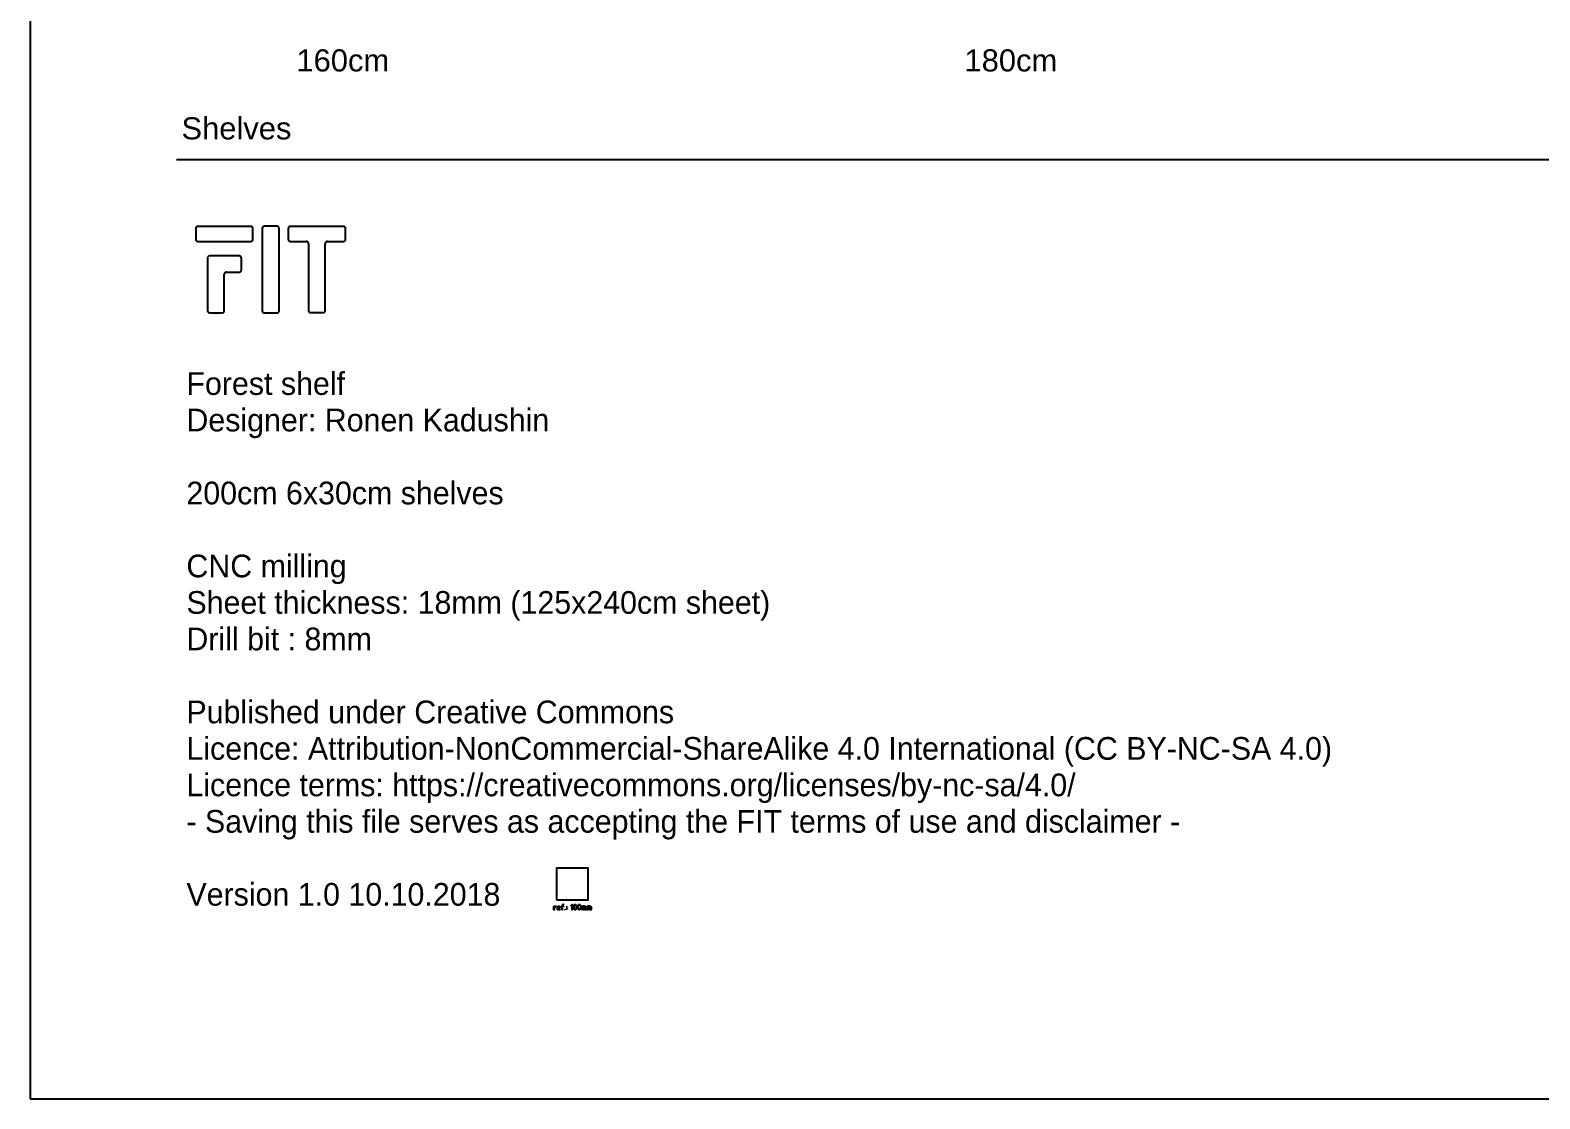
# Model space of a CAD drawing. Header units: millimetres. Extents: x -8049 to 6579, y -3942 to 2675.
# Drawn here: x -8049 to -3274, y -3942 to -562 of the extents above; entities that cross this region are included whole.
import ezdxf

# ---------------------------------------------------------------- set-up
doc = ezdxf.new("R2010")
doc.units = ezdxf.units.MM
doc.header["$MEASUREMENT"] = 0
doc.layers.add('Layer 02', color=1, linetype='Continuous', true_color=0xff0000)

msp = doc.modelspace()

# ---------------------------------------------------------------- linework, layer by layer
at = {"layer": 'Layer 02'}
for p, q in [((-7525.8, -1189.2, -11.6), (-7525.8, -1223.2, -11.6)), ((-7351.7, -1182.4, -11.6), (-7518.9, -1182.4, -11.6)), ((-7344.8, -1223.2, -11.6), (-7344.8, -1189.2, -11.6)), ((-7315.4, -1189.1, -11.6), (-7315.4, -1449.3, -11.6)), ((-7268.8, -1182.2, -11.6), (-7308.5, -1182.2, -11.6)), ((-7261.9, -1449.3, -11.6), (-7261.9, -1189.1, -11.6)), ((-7232.9, -1189.2, -11.6), (-7232.9, -1223.2, -11.6)), ((-7058.8, -1182.4, -11.6), (-7226, -1182.4, -11.6)), ((-7051.9, -1223.2, -11.6), (-7051.9, -1189.2, -11.6)), ((-7518.9, -1230, -11.6), (-7351.7, -1230, -11.6)), ((-7226, -1230, -11.6), (-7175.9, -1230, -11.6)), ((-7169, -1236.9, -11.6), (-7169, -1448.5, -11.6)), ((-7115.8, -1448.5, -11.6), (-7115.8, -1236.9, -11.6)), ((-7109, -1230, -11.6), (-7058.8, -1230, -11.6)), ((-7488.4, -1282.9, -11.6), (-7488.4, -1448.8, -11.6)), ((-7435.3, -1276.1, -11.6), (-7481.6, -1276.1, -11.6)), ((-7388.2, -1276.1, -11.6), (-7435.3, -1276.1, -11.6)), ((-7381.4, -1320.4, -11.6), (-7381.4, -1282.9, -11.6)), ((-7435.3, -1448.8, -11.6), (-7435.3, -1334.1, -11.6)), ((-7428.4, -1327.3, -11.6), (-7388.2, -1327.3, -11.6)), ((-7481.6, -1455.7, -11.6), (-7442.2, -1455.7, -11.6)), ((-7308.5, -1456.2, -11.6), (-7268.8, -1456.2, -11.6)), ((-7162.1, -1455.4, -11.6), (-7122.7, -1455.4, -11.6))]:
    msp.add_line(p, q, dxfattribs=at)
for points in [[(-8049.4, -3941.5), (3986.7, -3941.5), (3986.7, 2674.8), (-8049.4, 2674.8)], [(-6384.7, -3312.4), (-6284.7, -3312.4), (-6284.7, -3212.4), (-6384.7, -3212.4)]]:
    msp.add_lwpolyline(points, close=True, dxfattribs=at)
msp.add_lwpolyline([(-7586.1, -971.4), (-1417.9, -971.4)], dxfattribs=at)
for points, weights in [([(-7518.9, -1182.4, -11.6), (-7525.8, -1182.4, -11.6), (-7525.8, -1189.2, -11.6)], [1, 0.707106781187, 1]), ([(-7344.8, -1189.2, -11.6), (-7344.8, -1182.4, -11.6), (-7351.7, -1182.4, -11.6)], [1, 0.707106781187, 1]), ([(-7308.5, -1182.2, -11.6), (-7315.4, -1182.2, -11.6), (-7315.4, -1189.1, -11.6)], [1, 0.707106781187, 1]), ([(-7261.9, -1189.1, -11.6), (-7261.9, -1182.2, -11.6), (-7268.8, -1182.2, -11.6)], [1, 0.707106781187, 1]), ([(-7226, -1182.4, -11.6), (-7232.9, -1182.4, -11.6), (-7232.9, -1189.2, -11.6)], [1, 0.707106781187, 1]), ([(-7051.9, -1189.2, -11.6), (-7051.9, -1182.4, -11.6), (-7058.8, -1182.4, -11.6)], [1, 0.707106781187, 1]), ([(-7525.8, -1223.2, -11.6), (-7525.8, -1230, -11.6), (-7518.9, -1230, -11.6)], [1, 0.707106781187, 1]), ([(-7351.7, -1230, -11.6), (-7344.8, -1230, -11.6), (-7344.8, -1223.2, -11.6)], [1, 0.707106781187, 1]), ([(-7232.9, -1223.2, -11.6), (-7232.9, -1230, -11.6), (-7226, -1230, -11.6)], [1, 0.707106781187, 1]), ([(-7169, -1236.9, -11.6), (-7169, -1230, -11.6), (-7175.9, -1230, -11.6)], [1, 0.707106781187, 1]), ([(-7109, -1230, -11.6), (-7115.8, -1230, -11.6), (-7115.8, -1236.9, -11.6)], [1, 0.707106781187, 1]), ([(-7058.8, -1230, -11.6), (-7051.9, -1230, -11.6), (-7051.9, -1223.2, -11.6)], [1, 0.707106781186, 1]), ([(-7481.6, -1276.1, -11.6), (-7488.4, -1276.1, -11.6), (-7488.4, -1282.9, -11.6)], [1, 0.707106781186, 1]), ([(-7381.4, -1282.9, -11.6), (-7381.4, -1276.1, -11.6), (-7388.2, -1276.1, -11.6)], [1, 0.707106781187, 1]), ([(-7428.4, -1327.3, -11.6), (-7435.3, -1327.3, -11.6), (-7435.3, -1334.1, -11.6)], [1, 0.707106781186, 1]), ([(-7388.2, -1327.3, -11.6), (-7381.4, -1327.3, -11.6), (-7381.4, -1320.4, -11.6)], [1, 0.707106781186, 1]), ([(-7488.4, -1448.8, -11.6), (-7488.4, -1455.7, -11.6), (-7481.6, -1455.7, -11.6)], [1, 0.707106781186, 1]), ([(-7442.2, -1455.7, -11.6), (-7435.3, -1455.7, -11.6), (-7435.3, -1448.8, -11.6)], [1, 0.707106781186, 1]), ([(-7315.4, -1449.3, -11.6), (-7315.4, -1456.2, -11.6), (-7308.5, -1456.2, -11.6)], [1, 0.707106781187, 1]), ([(-7268.8, -1456.2, -11.6), (-7261.9, -1456.2, -11.6), (-7261.9, -1449.3, -11.6)], [1, 0.707106781187, 1]), ([(-7169, -1448.5, -11.6), (-7169, -1455.4, -11.6), (-7162.1, -1455.4, -11.6)], [1, 0.707106781187, 1]), ([(-7122.7, -1455.4, -11.6), (-7115.8, -1455.4, -11.6), (-7115.8, -1448.5, -11.6)], [1, 0.707106781186, 1])]:
    msp.add_rational_spline(points, weights, degree=2, dxfattribs=at)
for points, knots in [([(-6386.5, -3334.5, -11.6), (-6386.5, -3333.5, -11.6), (-6386.5, -3332.5, -11.6), (-6389.5, -3332.5, -11.6), (-6392.5, -3332.5, -11.6), (-6392.5, -3338.1, -11.6), (-6392.5, -3343.8, -11.6), (-6392.3, -3343.8, -11.6), (-6392.1, -3343.8, -11.6), (-6392.1, -3338.3, -11.6), (-6392.1, -3332.9, -11.6), (-6389.5, -3332.9, -11.6), (-6386.9, -3332.9, -11.6), (-6386.9, -3333.7, -11.6), (-6386.9, -3334.5, -11.6), (-6386.7, -3334.5, -11.6), (-6386.5, -3334.5, -11.6)], [-8, -8, -8, -7, -7, -6, -6, -5, -5, -4, -4, -3, -3, -2, -2, -1, -1, 0, 0, 0]), ([(-6373.5, -3338.3, -11.6), (-6373.5, -3337.3, -11.6), (-6373.5, -3336.3, -11.6), (-6373.5, -3334.7, -11.6), (-6374.7, -3333.6, -11.6), (-6375.8, -3332.5, -11.6), (-6377.4, -3332.5, -11.6), (-6379.1, -3332.5, -11.6), (-6380.2, -3333.6, -11.6), (-6381.3, -3334.7, -11.6), (-6381.3, -3336.3, -11.6), (-6381.3, -3338.2, -11.6), (-6381.3, -3340, -11.6), (-6381.3, -3342.2, -11.6), (-6380.4, -3343.1, -11.6), (-6379.6, -3343.8, -11.6), (-6377.7, -3343.8, -11.6), (-6375.7, -3343.8, -11.6), (-6373.7, -3343.8, -11.6), (-6373.7, -3343.6, -11.6), (-6373.7, -3343.4, -11.6), (-6375.7, -3343.4, -11.6), (-6377.7, -3343.4, -11.6), (-6379.4, -3343.4, -11.6), (-6380.1, -3342.8, -11.6), (-6381, -3342.1, -11.6), (-6381, -3340, -11.6), (-6381, -3339.2, -11.6), (-6381, -3338.3, -11.6), (-6377.3, -3338.3, -11.6), (-6373.5, -3338.3, -11.6)], [-15, -15, -15, -14, -14, -13, -13, -12, -12, -11, -11, -10, -10, -9, -9, -8, -8, -7, -7, -6, -6, -5, -5, -4, -4, -3, -3, -2, -2, -1, -1, 0, 0, 0]), ([(-6373.9, -3338, -11.6), (-6373.9, -3337.2, -11.6), (-6373.9, -3336.4, -11.6), (-6373.9, -3334.9, -11.6), (-6375, -3333.9, -11.6), (-6376, -3332.8, -11.6), (-6377.4, -3332.8, -11.6), (-6378.9, -3332.8, -11.6), (-6379.9, -3333.9, -11.6), (-6381, -3334.9, -11.6), (-6381, -3336.4, -11.6), (-6381, -3337.2, -11.6), (-6381, -3338, -11.6), (-6377.4, -3338, -11.6), (-6373.9, -3338, -11.6)], [0, 0, 0, 1, 1, 2, 2, 3, 3, 4, 4, 5, 5, 6, 6, 7, 7, 7]), ([(-6362.6, -3332.9, -11.6), (-6362.6, -3332.7, -11.6), (-6362.6, -3332.5, -11.6), (-6364.3, -3332.5, -11.6), (-6366.1, -3332.5, -11.6), (-6366.1, -3331.9, -11.6), (-6366.1, -3331.3, -11.6), (-6366.1, -3329.8, -11.6), (-6365.5, -3328.8, -11.6), (-6364.6, -3327.3, -11.6), (-6362.6, -3327.3, -11.6), (-6362.6, -3327.1, -11.6), (-6362.6, -3326.9, -11.6), (-6364.8, -3326.9, -11.6), (-6365.8, -3328.6, -11.6), (-6366.4, -3329.6, -11.6), (-6366.4, -3331.3, -11.6), (-6366.4, -3331.9, -11.6), (-6366.4, -3332.5, -11.6), (-6367.3, -3332.5, -11.6), (-6368.1, -3332.5, -11.6), (-6368.1, -3332.7, -11.6), (-6368.1, -3332.9, -11.6), (-6367.3, -3332.9, -11.6), (-6366.4, -3332.9, -11.6), (-6366.4, -3338.3, -11.6), (-6366.4, -3343.8, -11.6), (-6366.3, -3343.8, -11.6), (-6366.1, -3343.8, -11.6), (-6366.1, -3338.3, -11.6), (-6366.1, -3332.9, -11.6), (-6364.3, -3332.9, -11.6), (-6362.6, -3332.9, -11.6)], [-16, -16, -16, -15, -15, -14, -14, -13, -13, -12, -12, -11, -11, -10, -10, -9, -9, -8, -8, -7, -7, -6, -6, -5, -5, -4, -4, -3, -3, -2, -2, -1, -1, 0, 0, 0]), ([(-6351.2, -3335.5, -11.6), (-6351.2, -3335, -11.6), (-6351.2, -3334.6, -11.6), (-6351.4, -3334.6, -11.6), (-6351.6, -3334.6, -11.6), (-6351.6, -3335, -11.6), (-6351.6, -3335.5, -11.6), (-6351.4, -3335.5, -11.6), (-6351.2, -3335.5, -11.6)], [-4, -4, -4, -3, -3, -2, -2, -1, -1, 0, 0, 0]), ([(-6351.2, -3341.9, -11.6), (-6351.2, -3341.4, -11.6), (-6351.2, -3341, -11.6), (-6351.4, -3341, -11.6), (-6351.6, -3341, -11.6), (-6351.6, -3341.4, -11.6), (-6351.6, -3341.9, -11.6), (-6351.4, -3341.9, -11.6), (-6351.2, -3341.9, -11.6)], [-4, -4, -4, -3, -3, -2, -2, -1, -1, 0, 0, 0]), ([(-6334.5, -3343.8, -11.6), (-6334.5, -3335.4, -11.6), (-6334.5, -3327.1, -11.6), (-6334.7, -3327.1, -11.6), (-6334.9, -3327.1, -11.6), (-6336.7, -3328.9, -11.6), (-6338.5, -3330.7, -11.6), (-6338.4, -3330.8, -11.6), (-6338.3, -3330.9, -11.6), (-6336.6, -3329.2, -11.6), (-6334.9, -3327.5, -11.6), (-6334.9, -3335.7, -11.6), (-6334.9, -3343.8, -11.6), (-6334.7, -3343.8, -11.6), (-6334.5, -3343.8, -11.6)], [-7, -7, -7, -6, -6, -5, -5, -4, -4, -3, -3, -2, -2, -1, -1, 0, 0, 0]), ([(-6321.6, -3336, -11.6), (-6321.6, -3335.4, -11.6), (-6321.6, -3334.7, -11.6), (-6321.6, -3332.8, -11.6), (-6322.2, -3330.8, -11.6), (-6323.4, -3326.9, -11.6), (-6325.5, -3326.9, -11.6), (-6326.7, -3326.9, -11.6), (-6327.4, -3327.9, -11.6), (-6328.3, -3329, -11.6), (-6328.9, -3331.2, -11.6), (-6329.4, -3333, -11.6), (-6329.4, -3334.7, -11.6), (-6329.4, -3335.4, -11.6), (-6329.4, -3336, -11.6), (-6329.4, -3337.9, -11.6), (-6328.8, -3339.9, -11.6), (-6327.6, -3343.8, -11.6), (-6325.5, -3343.8, -11.6), (-6324.3, -3343.8, -11.6), (-6323.5, -3342.8, -11.6), (-6322.6, -3341.7, -11.6), (-6322.1, -3339.6, -11.6), (-6321.6, -3337.6, -11.6), (-6321.6, -3336, -11.6)], [-12, -12, -12, -11, -11, -10, -10, -9, -9, -8, -8, -7, -7, -6, -6, -5, -5, -4, -4, -3, -3, -2, -2, -1, -1, 0, 0, 0]), ([(-6321.9, -3336.1, -11.6), (-6321.9, -3335.4, -11.6), (-6321.9, -3334.8, -11.6), (-6321.9, -3333, -11.6), (-6322.5, -3330.9, -11.6), (-6323.6, -3327.3, -11.6), (-6325.5, -3327.3, -11.6), (-6327.3, -3327.3, -11.6), (-6328.4, -3330.9, -11.6), (-6329, -3333, -11.6), (-6329, -3334.8, -11.6), (-6329, -3335.4, -11.6), (-6329, -3336.1, -11.6), (-6329, -3337.8, -11.6), (-6328.4, -3339.7, -11.6), (-6327.4, -3343.6, -11.6), (-6325.5, -3343.6, -11.6), (-6323.6, -3343.6, -11.6), (-6322.5, -3339.9, -11.6), (-6321.9, -3337.9, -11.6), (-6321.9, -3336.1, -11.6)], [0, 0, 0, 1, 1, 2, 2, 3, 3, 4, 4, 5, 5, 6, 6, 7, 7, 8, 8, 9, 9, 10, 10, 10]), ([(-6308.5, -3336, -11.6), (-6308.5, -3335.4, -11.6), (-6308.5, -3334.7, -11.6), (-6308.5, -3332.8, -11.6), (-6309.2, -3330.8, -11.6), (-6310.3, -3326.9, -11.6), (-6312.4, -3326.9, -11.6), (-6313.6, -3326.9, -11.6), (-6314.4, -3327.9, -11.6), (-6315.3, -3329, -11.6), (-6315.8, -3331.2, -11.6), (-6316.3, -3333, -11.6), (-6316.3, -3334.7, -11.6), (-6316.3, -3335.4, -11.6), (-6316.3, -3336, -11.6), (-6316.3, -3337.9, -11.6), (-6315.7, -3339.9, -11.6), (-6314.5, -3343.8, -11.6), (-6312.4, -3343.8, -11.6), (-6311.3, -3343.8, -11.6), (-6310.5, -3342.8, -11.6), (-6309.6, -3341.7, -11.6), (-6309.1, -3339.6, -11.6), (-6308.5, -3337.6, -11.6), (-6308.5, -3336, -11.6)], [-12, -12, -12, -11, -11, -10, -10, -9, -9, -8, -8, -7, -7, -6, -6, -5, -5, -4, -4, -3, -3, -2, -2, -1, -1, 0, 0, 0]), ([(-6308.9, -3336.1, -11.6), (-6308.9, -3335.4, -11.6), (-6308.9, -3334.8, -11.6), (-6308.9, -3333, -11.6), (-6309.5, -3330.9, -11.6), (-6310.6, -3327.3, -11.6), (-6312.4, -3327.3, -11.6), (-6314.3, -3327.3, -11.6), (-6315.4, -3330.9, -11.6), (-6316, -3333, -11.6), (-6316, -3334.8, -11.6), (-6316, -3335.4, -11.6), (-6316, -3336.1, -11.6), (-6316, -3337.8, -11.6), (-6315.4, -3339.7, -11.6), (-6314.4, -3343.6, -11.6), (-6312.4, -3343.6, -11.6), (-6310.6, -3343.6, -11.6), (-6309.5, -3339.9, -11.6), (-6308.9, -3337.9, -11.6), (-6308.9, -3336.1, -11.6)], [0, 0, 0, 1, 1, 2, 2, 3, 3, 4, 4, 5, 5, 6, 6, 7, 7, 8, 8, 9, 9, 10, 10, 10]), ([(-6291.8, -3343.8, -11.6), (-6291.8, -3339.9, -11.6), (-6291.8, -3335.9, -11.6), (-6291.8, -3334.5, -11.6), (-6292.8, -3333.5, -11.6), (-6293.8, -3332.5, -11.6), (-6295.2, -3332.5, -11.6), (-6299.3, -3332.5, -11.6), (-6303.3, -3332.5, -11.6), (-6303.3, -3338.1, -11.6), (-6303.3, -3343.8, -11.6), (-6303.1, -3343.8, -11.6), (-6302.9, -3343.8, -11.6), (-6302.9, -3338.3, -11.6), (-6302.9, -3332.8, -11.6), (-6300.3, -3332.8, -11.6), (-6297.7, -3332.8, -11.6), (-6297.7, -3338.3, -11.6), (-6297.7, -3343.8, -11.6), (-6297.5, -3343.8, -11.6), (-6297.4, -3343.8, -11.6), (-6297.4, -3338.3, -11.6), (-6297.4, -3332.8, -11.6), (-6296.3, -3332.8, -11.6), (-6295.2, -3332.8, -11.6), (-6294, -3332.8, -11.6), (-6293.1, -3333.7, -11.6), (-6292.2, -3334.6, -11.6), (-6292.2, -3335.9, -11.6), (-6292.2, -3339.8, -11.6), (-6292.2, -3343.8, -11.6), (-6292, -3343.8, -11.6), (-6291.8, -3343.8, -11.6)], [-16, -16, -16, -15, -15, -14, -14, -13, -13, -12, -12, -11, -11, -10, -10, -9, -9, -8, -8, -7, -7, -6, -6, -5, -5, -4, -4, -3, -3, -2, -2, -1, -1, 0, 0, 0]), ([(-6275.1, -3343.8, -11.6), (-6275.1, -3339.9, -11.6), (-6275.1, -3335.9, -11.6), (-6275.1, -3334.5, -11.6), (-6276.1, -3333.5, -11.6), (-6277.1, -3332.5, -11.6), (-6278.5, -3332.5, -11.6), (-6282.6, -3332.5, -11.6), (-6286.6, -3332.5, -11.6), (-6286.6, -3338.1, -11.6), (-6286.6, -3343.8, -11.6), (-6286.4, -3343.8, -11.6), (-6286.2, -3343.8, -11.6), (-6286.2, -3338.3, -11.6), (-6286.2, -3332.8, -11.6), (-6283.6, -3332.8, -11.6), (-6281, -3332.8, -11.6), (-6281, -3338.3, -11.6), (-6281, -3343.8, -11.6), (-6280.9, -3343.8, -11.6), (-6280.7, -3343.8, -11.6), (-6280.7, -3338.3, -11.6), (-6280.7, -3332.8, -11.6), (-6279.6, -3332.8, -11.6), (-6278.5, -3332.8, -11.6), (-6277.3, -3332.8, -11.6), (-6276.4, -3333.7, -11.6), (-6275.5, -3334.6, -11.6), (-6275.5, -3335.9, -11.6), (-6275.5, -3339.8, -11.6), (-6275.5, -3343.8, -11.6), (-6275.3, -3343.8, -11.6), (-6275.1, -3343.8, -11.6)], [-16, -16, -16, -15, -15, -14, -14, -13, -13, -12, -12, -11, -11, -10, -10, -9, -9, -8, -8, -7, -7, -6, -6, -5, -5, -4, -4, -3, -3, -2, -2, -1, -1, 0, 0, 0]), ([(-6356.8, -3343.8, -11.6), (-6356.8, -3343.3, -11.6), (-6356.8, -3342.8, -11.6), (-6357, -3342.8, -11.6), (-6357.2, -3342.8, -11.6), (-6357.2, -3343.3, -11.6), (-6357.2, -3343.8, -11.6), (-6357, -3343.8, -11.6), (-6356.8, -3343.8, -11.6)], [-4, -4, -4, -3, -3, -2, -2, -1, -1, 0, 0, 0])]:
    msp.add_open_spline(points, degree=2, knots=knots, dxfattribs=at)

# ---------------------------------------------------------------- texts
at = {"layer": 'Layer 02', "attachment_point": 7, "line_spacing_factor": 0.963855}
for s, insert, char_height, width in [('\\fArial;160cm', (-7207.3, -693.6), 70, 344.94), ('\\fArial;180cm', (-5094, -693.6), 70, 344.94), ('\\fArial;Shelves', (-7570.9, -908.4), 70, 406.928), ('\\fMyriadPro-Regular;Forest shelf\\PDesigner: Ronen Kadushin\\P\\P200cm 6x30cm shelves\\P\\PCNC milling\\PSheet thickness: 18mm (125x240cm sheet)\\PDrill bit : 8mm\\P\\PPublished under Creative Commons\\PLicence: Attribution-NonCommercial-ShareAlike 4.0 International (CC BY-NC-SA 4.0)\\PLicence terms: https://creativecommons.org/licenses/by-nc-sa/4.0/\\P- Saving this file serves as accepting the FIT terms of use and disclaimer -\\P\\PVersion 1.0 10.10.2018', (-7555.2, -3331.9, -11.6), 71.813, 3724.363)]:
    msp.add_mtext(s, dxfattribs=dict(at, insert=insert, char_height=char_height, width=width))

doc.saveas('drawing.dxf')
